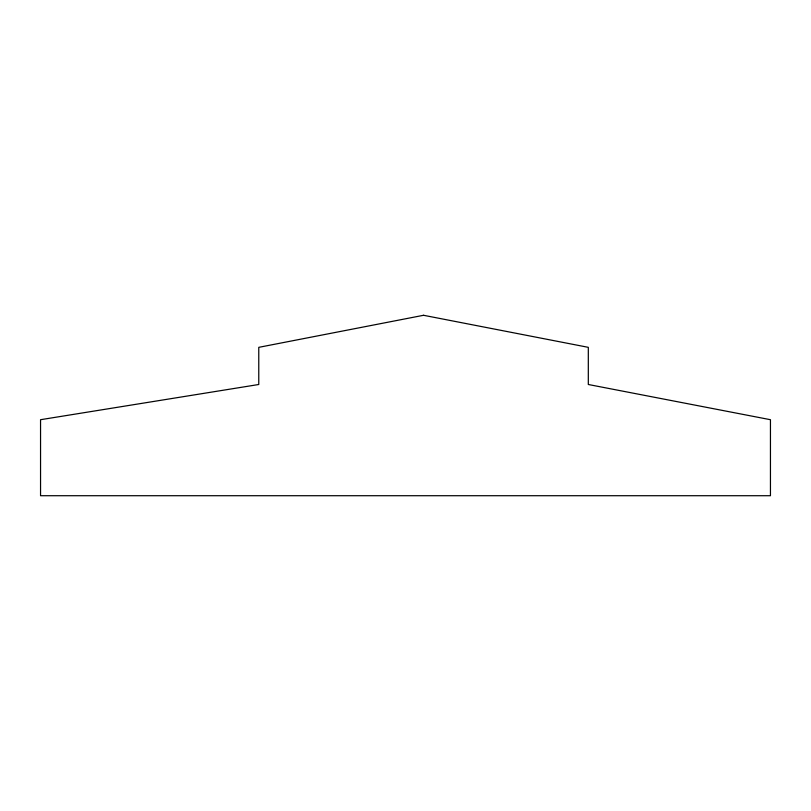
<?xml version="1.0" encoding="UTF-8"?>
<svg xmlns="http://www.w3.org/2000/svg" width="811" height="811" viewBox="0 0 811 811"><rect width="100%" height="100%" fill="white"/><g stroke="black" fill="none" stroke-linecap="round" stroke-linejoin="round"><path stroke-width="1.22" d="M423.545 315.286L258.77 347.341L258.77 384.495L40.55 419.703L40.55 495.714L770.45 495.714L770.45 419.703L588.31 384.495L588.31 347.341L423.545 315.286"/></g></svg>
